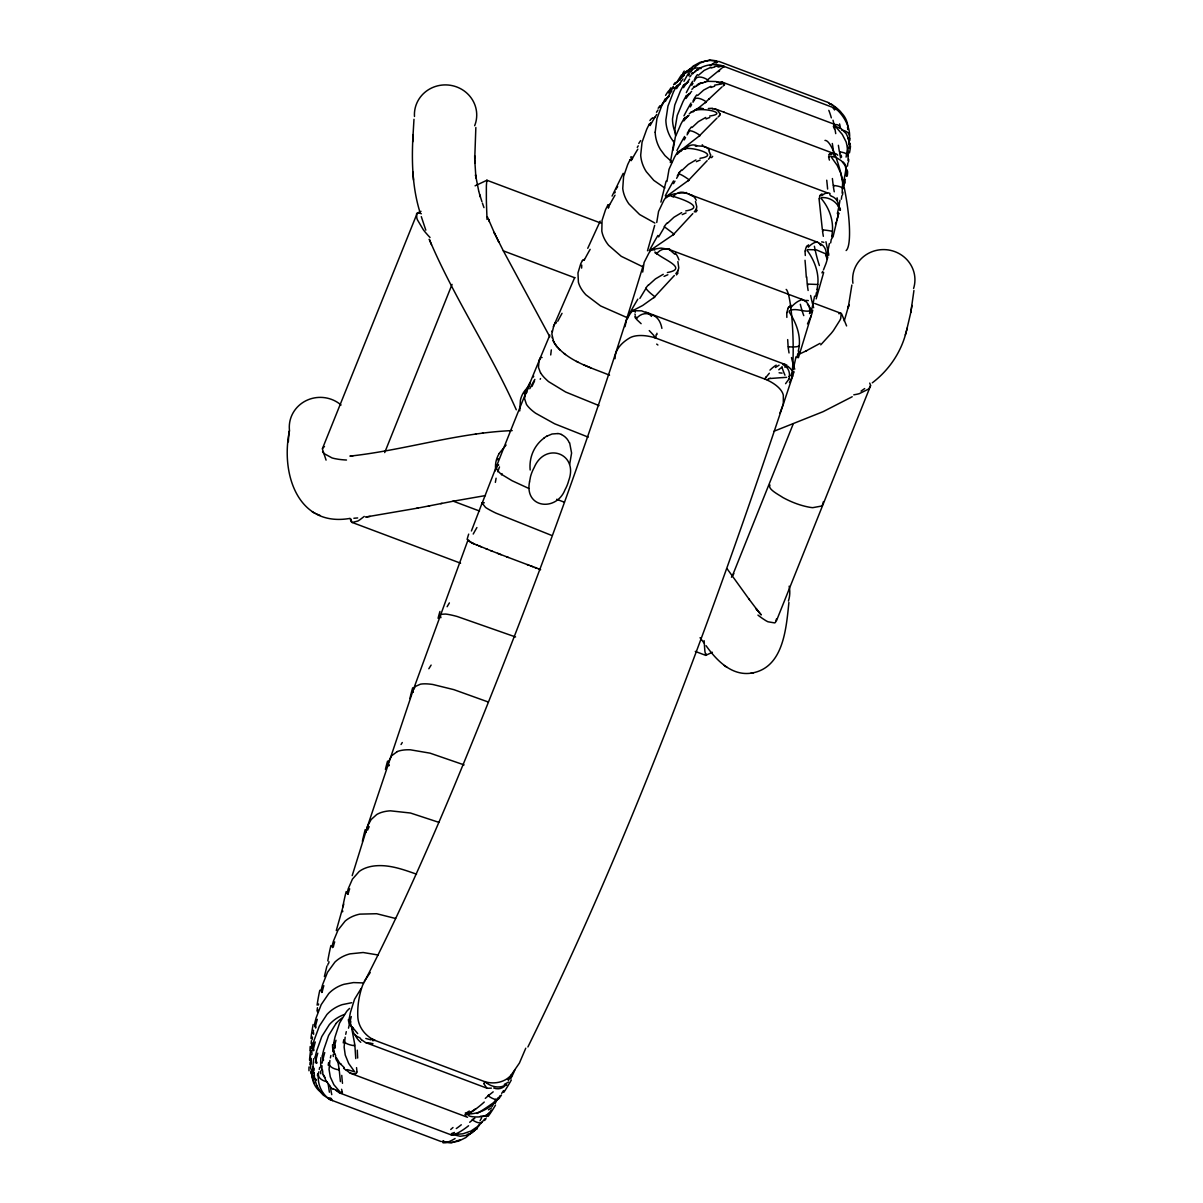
<?xml version="1.0" encoding="UTF-8"?>
<svg xmlns="http://www.w3.org/2000/svg" width="1203" height="1203" viewBox="0 0 1203 1203"><rect width="100%" height="100%" fill="white"/><g stroke="black" fill="none" stroke-linecap="round" stroke-linejoin="round"><path stroke-width="1.5" d="M311.126 1063.963L310.539 1057.437M848.07 160.465L848.175 150.661L846.13 141.909L842.25 134.39L835.288 126.24L841.258 128.826L846.085 133.518L848.957 139.533L849.408 145.533M314.103 1070.324L314.133 1068.249M846.521 171.608L846.461 172.841M666.943 181.488L669.033 169.277L674.492 157.232A113.518 98.992 12.7 0 1 677.484 152.345L682.612 148.901M313.427 1031.227L313.472 1030.219M310.645 1063.527L310.6 1067.407A11.353 5.789 -0.3 0 0 312.344 1070.595C310.75 1079.527 315.036 1089.181 323.021 1093.632M673.048 150.104L675.334 136.992L680.973 123.969A113.518 106.36 8.7 0 1 684.041 118.661L688.417 115.608M849.303 139.398C851.513 127.698 842.551 113.744 835.559 108.661C843.333 112.3 848.446 120.917 847.889 129.503A11.353 8.15 2.9 0 0 847.468 127.563M412.84 138.556C411.621 163.458 412.614 188.826 420.133 212.766M288.72 434.915C281.667 476.147 299.006 526.508 348.915 518.583M357.005 1072.038L356.539 1067.647M412.87 137.924L413.982 119.292M412.704 141.879L413.005 134.601M786.747 312.404L786.852 317.397M625.004 326.645L626.507 319.983L630.237 313.622A113.518 63.293 17.6 0 1 632.658 310.705L642.703 305.472L653.815 297.547M842.145 193.112L842.641 182.615L840.852 173.412L837.228 165.428L830.717 156.255L836.01 157.367L841.514 160.901L845.047 165.428L846.491 170.781M288.344 441.817L288.525 438.569M288.765 434.494L288.961 431.245L288.54 438.163M849.198 141.623L848.987 144.51M310.765 1060.986L310.945 1058.625M318.87 1071.768C316.434 1082.294 321.096 1093.948 330.239 1099.707M475.847 127.473L474.734 159.052M831.679 236.525C834.551 223.096 830.16 209.142 821.423 198.751A1.88 0.992 34.4 0 1 821.438 197.683C828.371 196.811 835.89 201.081 838.942 207.352A49.413 5.368 -66.6 0 1 839.288 207.352M311.878 1042.46L311.592 1046.836A11.353 4.286 1.9 0 0 312.284 1048.219M329.893 1060.49L329.051 1069.482L330.299 1076.956L333.893 1084.76L340.193 1092.113L333.231 1088.745M816.927 289.637C820.266 275.908 815.454 261.878 807.393 250.735A1.88 1.218 36.8 0 1 807.559 249.622L816.235 249.818L826.912 254.359M345.156 1037.197L344.118 1047.061L345.246 1055.061L348.705 1063.497L354.69 1071.843L347.306 1069.602M798.251 351.156C801.89 337.396 796.657 323.502 789.228 312.028A1.88 1.429 40.3 0 1 789.469 310.765C796.145 307.261 804.521 312.885 810.717 310.615M847.844 162.946L847.483 166.134M317.532 1012.174L317.803 1009.813M312.148 1039.618L312.434 1037.016M788.912 602.432C786.16 628.447 783.574 668.357 750.928 673.199C731.424 675.936 716.341 660.131 706.056 645.68M556.463 322.374L555.29 322.945A113.518 54.872 23 0 0 553.816 325.712L551.846 333.878L553.636 341.697M849.288 146.766L849.062 148.495M851.874 285.006L848.205 307.773L848.942 304.6L844.25 320.975M913.934 290.509L910.806 312.389L906.46 330.975M706.146 653.921L705.89 655.229A61.804 2.271 87.8 0 1 705.725 655.364L695.274 651.409M310.675 1056.008L310.87 1054.595M472.929 543.275L467.922 540.237A113.518 3.955 20.8 0 1 468.313 540.147L468.779 540.147M467.862 540.388L413.411 689.469L366.885 828.175A113.518 63.293 17.6 0 0 366.013 831.694L366.253 832.326M757.95 615.109A31.218 6.887 43.6 0 0 762.882 618.733L765.604 620.507A25.052 5.519 43.6 0 0 767.935 621.771L774.582 622.898A62.706 13.819 43.6 0 0 775.469 622.417L776.431 619.019M841.814 195.788L841.333 199.202M853.784 394.825L856.13 394.404A25.052 6.917 -0.3 0 0 859.273 393.667L868.1 389.306A62.706 17.323 -0.3 0 0 869.258 388.148L870.611 385.381L869.724 383.095M318.434 1005.016L318.584 1003.964M831.258 239.337L830.671 242.916M328.765 963.167L328.99 961.723M674.266 140.736L670.312 162.555M312.645 1068.865L312.96 1067.076M552.027 331.757L552.192 330.72M910.806 312.389L911.333 309.291M911.438 308.585L911.964 305.487M816.431 292.54L815.769 296.179M319.276 1069.497L319.682 1067.377M797.709 354.058L797.018 357.682M330.389 1057.888L330.885 1055.482M345.742 1034.309L346.284 1031.663M672.913 234.931L651.47 249.562A113.518 77.187 16.5 0 0 648.808 253.247L644.101 262.465L642.703 272.073M351.171 519.185L351.562 522.057A61.804 10.977 -46.2 0 0 352.208 522.493L357.862 521.034A25.368 4.511 -46.2 0 0 359.998 519.666L364.268 516.418M324.374 976.58L326.96 965.964M666.116 181.142L660.898 202.134M832.987 237.036L838.747 212.961A111.623 97.338 12.7 0 1 836.762 220.254M336.284 930.536L343.757 904.115M654.673 225.382L647.5 250.78M823.664 272.464L816.175 298.885M872.31 382.825C888.927 370.223 901.212 352.193 906.19 331.863M905.303 334.945L907.348 327.878M643.304 265.171C589.635 442.072 524.929 615.5 454.178 786.236C425.952 853.604 396.238 920.445 362.599 985.287C358.93 995.633 357.186 1006.746 357.877 1017.723A27.113 23.519 28.3 0 0 373.276 1039.618A16.18 13.834 28.1 0 0 375.396 1040.565L484.042 1081.407A16.346 14.18 28.3 0 0 486.253 1082.083A27.113 23.519 28.3 0 0 511.019 1075.287L519.425 1063.046L525.786 1048.189M352.193 875.634L367.682 825.875L371.171 819.529L376.704 814.536A36.105 20.135 17.6 0 1 390.389 810.822L410.464 813.017L438.824 822.326M798.401 357.727L811.183 315.848L807.499 323.878M569.681 464.163L571.59 453.065L569.636 442.734M793.92 371.306A111.623 62.225 17.6 0 1 792.687 375.983C717.168 604.252 634.146 830.987 527.906 1046.956M842.566 189.066L843.213 187.127M779.89 413.276L783.333 403.922L783.318 395.216A27.113 13.293 18.1 0 0 767.303 380.118A16.346 8.015 18.1 0 0 765.198 379.201L765.529 378.343M495.08 470.944L497.501 464.523L498.719 465.035A58.045 28.812 -65.8 0 0 497.531 464.463A111.623 21.233 21.5 0 0 496.568 465.922L496.689 469.02L499.23 472.388A36.18 6.797 21.7 0 0 501.831 474.538L512.087 480.734L528.749 488.418M835.499 223.833L836.145 222.059M792.687 375.983L789.469 382.494M471.426 530.959L482.147 502.959M326.073 460.117L322.359 448.809L417.276 213.036M384.704 452.584L452.057 284.389M732.236 576.237L792.988 424.509M776.476 620.748L870.566 385.772M588.222 437.125L554.628 423.787L535.576 413.2A36.105 12.316 22.2 0 1 526.448 404.358L524.538 398.554L525.621 393.456A113.518 38.722 22.2 0 1 526.734 391.516L529.982 383.922M539.41 359.968L549.861 335.066M514.839 1069.993L514.072 1071.798A111.623 100.857 30 0 1 510.628 1078.835M553.395 326.69L574.703 277.532M823.484 269.863L825.995 263.517A111.623 87.699 15 0 0 827.799 256.946M587.741 248.329L600.207 221.126M612.071 196.059L623.214 173.322M416.569 213.623L416.824 218.089A62.706 13.819 43.6 0 0 417.501 219.954L423.366 229.818A25.052 5.519 43.6 0 0 425.576 232.57L428.133 235.487A31.218 6.887 43.6 0 0 430.042 237.472M533.275 377.095L533.726 376.193M821.95 272.87L822.732 271.382M364.283 981.347L370.208 972.55M690.327 106.902L691.605 104.661M684.176 139.954L685.545 137.548M691.83 85.293L692.973 83.293M673.53 183.653L674.973 181.127M687.078 134.901L689.499 130.841A11.353 3.143 35.4 0 1 699.89 135.307L716.943 118.105M676.597 178.315L679.199 173.969A11.353 1.474 35.6 0 1 689.078 179.758L707.138 160.691M658.627 236.916L664.567 226.916L673.936 233.983L692.808 213.593M693.003 102.255L695.214 98.601A11.353 4.752 35.6 0 1 706.116 101.714L721.995 86.917M688.642 75.669L689.65 73.969M614.703 192.961L615.289 191.999M694.236 81.187L696.206 78.03A11.353 6.256 36.2 0 1 707.575 79.819L722.161 67.879M639.876 298.419L645.966 288.374A11.353 1.94 37.1 0 0 654.838 296.63L674.327 275.532M499.095 453.531L506.087 445.005M677.68 271.156L675.845 273.683M479.155 1124.655L478.102 1126.309M680.838 78.255L681.695 76.902M637.274 147.383L638.237 145.849M690.733 72.21L692.447 69.639A11.353 7.609 37.5 0 1 701.048 68.601M695.905 209.713L694.236 211.939M322.554 448.433L323.472 447.305A24.902 6.872 -0.3 0 1 324.494 446.599M787.86 308.63L788.431 307.833M503.546 1090.61L501.681 1093.392M656.492 112.255L658.011 109.984M709.95 157.428L708.447 159.277M766.371 376.855L769.334 373.231M491.29 1110.053L490.598 1111.001M668.612 93.007L669.319 92.045M682.612 75.548L684.041 73.639A11.353 8.767 39.7 0 1 688.627 71.263M477.305 1127.482L472.749 1132.354L466.914 1135.316L460.117 1136.264L453.155 1134.655L462.884 1133.797L470.959 1131.046L478.644 1125.843L484.914 1118.82M488.147 1114.429L486.343 1116.925M671.891 88.451L673.349 86.405M659.71 107.518L664.793 101.052M500.192 1095.542C493.621 1106.038 482.162 1113.346 469.696 1113.933C461.952 1117.061 488.553 1119.602 489.877 1111.903M719.439 115.563L718.116 116.992M819.679 195.894L820.115 195.382A29.534 13.534 69.1 0 1 820.401 194.901L822.01 193.863M790.386 375.231L788.747 376.795M674.988 84.225L684.176 74.842M683.078 76.541L684.477 74.781M475.907 1129.361L476.012 1129.226A11.353 8.767 39.7 0 1 472.117 1131.572M791.409 373.907L792.13 373.035M335.998 1023.527L328.599 1035.497L323.742 1049.678A113.518 112.345 52.7 0 0 322.329 1055.963L323.336 1060.249M788.867 307.261L790.837 305.126M361.186 988.37L354.509 999.317L350.449 1012.4A113.518 102.571 30 0 0 349.366 1018.234L350.69 1023.362M670.041 91.112L671.184 89.924A11.353 9.729 43.6 0 1 674.312 87.518L672.823 88.511M692.056 127.503L698.357 121.653L705.77 117.458M681.86 170.495L688.357 164.405L695.951 159.909M686.011 72.947L693.304 66L700.011 62.345L708.732 60.376L716.747 60.827L709.92 60.195M689.815 76.842L691.093 75.413M667.304 223.412L673.936 217.247L681.665 212.63M697.635 95.488L703.695 90.06L710.838 86.3M648.733 284.931L655.424 278.901L663.229 274.314M832.807 107.413L722.687 65.864C712.056 62.646 700.041 65.639 692.507 73.984M806.777 246.525L808.551 244.841M724.161 85.157L723.168 86.03M698.462 75.233L704.206 70.391L711.063 67.218M460.057 1139.842L451.847 1142.609L443.215 1142.188L451.14 1142.624L458.704 1141.091L465.756 1137.602L471.681 1132.534M820.747 344.855L831.168 333.411A25.368 4.511 -46.2 0 0 833.438 330.539L839.874 320.344A61.804 10.977 -46.2 0 0 840.732 318.449L841.183 313.397A25.113 4.466 -46.2 0 0 838.867 313.757M694.522 67.233L699.905 63.142L706.432 60.676M691.89 89.323L693.063 88.285M688.071 180.706L666.537 196.33A113.518 89.187 15 0 0 663.68 200.675L658.552 211.442L656.733 222.48M698.913 136.225L683.349 148.39M705.169 102.586L697.529 108.766M685.905 71.699L691.229 68.33M485.29 1098.384L488.192 1095.843A11.353 3.414 38.3 0 0 497.501 1099.211M489.2 1094.971L493.185 1091.843M469.681 1122.279L472.523 1119.993A11.353 4.977 40.2 0 0 482.343 1122.023M705.469 81.609L704.552 82.315M697.214 109.007L695.951 109.999M473.516 1119.196L474.839 1118.188M775.439 367.486L779.063 365.186M709.89 65.639L715.289 62.165L718.958 61.443L827.769 102.345M694.342 87.278L700.687 83.368L707.815 81.323L716.086 81.548L722.251 83.879L714.627 85.142M689.65 93.563L686.056 96.135A113.518 111.097 -1 0 0 682.958 101.714L677.259 115.383L674.928 129.097A36.105 35.338 -1 0 0 675.454 135.307M669.199 96.375L664.868 99.473A113.518 108.796 35.6 0 0 662.041 105.022L656.943 118.601L655.184 132.225M687.003 82.766L683.469 85.293A113.518 113.112 -45 0 0 680.402 91.007L674.778 105.007L672.507 119.007A36.105 35.985 -45 0 0 675.409 133.052M651.409 122.661L649.319 124.165A113.518 102.571 30 0 0 646.673 129.398L642.041 142.255L640.688 155.217A36.105 32.631 30 0 0 646.297 171.683L653.8 180.375L664.838 188.029M505.877 1084.835C500.117 1088.625 492.117 1087.046 486.809 1083.151M674.011 142.435L670.718 137.593A36.105 35.729 52.7 0 1 665.861 120.059L667.951 106.075L673.379 92.12A113.518 112.345 52.7 0 1 676.342 86.421L679.981 83.879M676.342 86.421L680.477 83.548M632.116 158.435L630.071 159.849A113.518 93.834 27.1 0 0 627.665 164.646L623.59 176.465L622.748 188.48A36.105 29.849 27.1 0 0 628.913 203.924L639.635 214.54L654.883 223.051M861.047 391.095L864.686 388.569M689.289 113.699L690.327 113.052M683.469 85.293L688.582 81.894M664.868 99.473L668.191 97.308M551.5 535.365L495.937 513.125A36.105 4.075 21.1 0 1 485.561 507.425L482.102 503.095A105.338 11.895 21.1 0 1 482.403 502.538L484.313 502.794M829.574 154.074L830.897 153.443M609.575 204.39L607.605 205.653A113.518 82.781 25.3 0 0 605.485 209.893L602.056 220.39L601.816 231.171A36.105 26.331 25.3 0 0 608.628 245.307L621.244 256.314L642.432 266.6M686.056 96.135L689.665 93.909M469.335 1111.061L467.155 1112.369M649.319 124.165L651.214 123.007M584.342 259.382L582.463 260.48A113.518 69.684 24 0 0 580.658 264.028L577.966 272.931L578.402 282.254A36.105 22.165 24 0 0 585.921 294.825L600.583 305.938L627.786 317.923M852.22 396.734L823.017 411.712L774.085 431.2M820.04 343.366L805.393 351.276M684.041 118.661L687.59 116.706M546.779 436.208L552.072 433.997L557.906 433.561M630.071 159.849L632.477 158.601M356.118 1073.437L354.644 1073.858A43.263 18.511 88.3 0 1 353.471 1073.813L349.832 1072.986L346.374 1070.144M691.439 112.511C695.635 105.578 731.905 112.871 709.68 116.044M677.484 152.345L681.635 150.435M417.606 212.931L420.99 211.337M475.08 185.833L486.914 180.255L600.823 223.066M712.371 652.252L705.785 655.349L704.928 651.485A25.368 0.932 87.8 0 1 704.717 649.229L704.101 640.643M723.048 67.428L723.98 66.962A12.571 1.609 6.1 0 0 723.8 66.751M798.747 354.344L806.672 350.69M397.291 751.589L391.652 755.74L388.704 761.454A113.518 47.834 18.5 0 0 388.103 764.131L388.9 765.845M607.605 205.653L609.289 204.961M454.463 1132.459L451.531 1133.557M666.537 196.33L671.875 194.51M667.394 272.54C690.101 268.344 659.755 258.254 655.665 252.314M685.77 210.916C707.845 207.157 677.966 197.533 671.86 196.074M699.981 158.315C722.041 154.931 689.875 145.894 683.875 149.082M769.078 378.81L768.837 378.885A4.632 3.91 45.3 0 0 767.589 379.562A1.835 1.549 45 0 0 767.334 380.088M682.056 149.352L682.943 149.142M582.463 260.48L584.041 260.059M672.552 194.315L675.214 193.638M491.38 1088.144L487.185 1088.279L365.577 1042.565L361.652 1039.888M651.47 249.562L660.973 248.089L668.673 249.247M833.905 124.631L835.002 124.586M715.018 61.879L717.439 61.458M770.326 378.494L782.777 377.562M370.148 516.418L365.727 517.019L417.922 508.072M428.418 506.042L442.057 503.365M416.554 508.343L429.757 505.771M440.689 503.636L454.388 500.974M817.709 284.479L807.228 284.073L806.717 276.87M452.975 501.245L485.426 495.576M443.922 1141.316L441.892 1141.512M750.928 673.199L753.589 672.748M708.356 108.496L712.627 108.27M512.177 430.599C457.456 432.839 404.764 450.117 350.494 456.057L352.945 455.832L349.938 456.072M714.702 66.376L721.92 66.06L720.883 65.579M695.364 146.149L696.717 145.954M678.266 193.066L684.823 192.886M482.403 433.08L483.335 432.945M475.411 434.072L476.283 433.952M786.642 377.321L783.093 377.562M769.98 485.035C767.183 489.035 779.183 494.914 782.852 497.501C791.288 502.102 800.386 505.621 809.86 507.305A23.88 6.361 21.8 0 0 812.747 507.666L821.333 506.102A66.511 17.714 21.8 0 0 822.356 505.275L823.438 501.621M632.658 310.705L641.605 310.84L648.688 313.667M351.667 1002.716L342.163 1004.655A36.105 35.338 -1 0 0 326.93 1014.475L319.291 1026.189L314.163 1040.084A113.518 111.097 -1 0 0 312.63 1046.264L313.667 1050.58M555.29 322.945L556.267 322.84M341.772 1093.316L340.479 1093.211M441.005 1141.512L330.84 1099.933M353.877 518.267L357.652 517.937M783.138 364.208L785.348 364.554M801.198 299.352L802.627 299.607A11.353 11.143 -76.9 0 1 809.679 311.592M363.035 982.911L353.456 982.58L343.983 984.295A36.105 33.834 8.7 0 0 328.81 993.467L321.216 1004.595L316.148 1017.828A113.518 106.36 8.7 0 0 314.645 1023.723L315.652 1028.009M371.05 1039.888L365.802 1038.445M440.764 616.733L439.892 616.553A113.518 13.789 20.1 0 1 439.847 615.695L441.29 614.267L445.546 614.056A36.105 4.391 20.1 0 1 457.125 616.477L515.576 636.973M378.359 955.032L363.141 952.505L349.908 953.874A36.105 31.489 12.7 0 0 334.915 962.084L327.502 972.31L322.63 984.565A113.518 98.992 12.7 0 0 321.201 990.039L321.803 992.505M827.514 192.916L703.59 146.33L697.514 145.864A11.353 10.225 71.5 0 0 685.349 149.262M722.687 65.864L723.83 66.345M765.198 379.201L656.432 338.314A16.18 7.594 18.1 0 0 654.507 337.667L654.357 337.622A27.113 13.308 18.1 0 0 630.177 337.652C622.537 341.998 614.778 349.306 615.049 358.705M366.043 1042.73L370.283 1043.076A44.195 21.188 -89.1 0 0 372.945 1043.648M395.622 918.49L376.674 913.724L359.802 914.13A36.105 28.376 15 0 0 345.126 921.092L337.998 930.13L333.442 941.122A113.518 89.187 15 0 0 332.148 946.054L332.569 947.603M816.957 241.983L685.545 192.961A11.353 10.586 -89.8 0 0 673.033 197.021M330.208 1099.707L323.682 1095.316M416.524 874.175C402.734 869.318 388.253 864.04 373.396 866.055A36.105 24.556 16.5 0 0 359.156 871.498L352.434 879.122L348.314 888.551A113.518 77.187 16.5 0 0 347.216 892.837L347.652 894.265M464.087 764.897L430.042 753.153L410.343 749.8A36.105 15.218 18.5 0 0 397.276 751.574M487.907 701.875L453.877 689.65L432.779 684.477A36.105 9.925 19.3 0 0 420.403 684.191L415.441 686.432L413.231 690.041A113.518 31.203 19.3 0 0 412.945 691.83L413.231 692.296M721.409 81.804L835.829 124.811M714.642 108.721L833.679 153.473M814.642 303.427L840.927 313.306M656.537 254.044A11.353 10.677 -65.2 0 1 669.334 249.517L802.627 299.607M498.493 241.427L498.839 242.134L494.132 232.45L503.35 250.871L574.899 277.818M645.876 312.118L786.912 365.141M564.402 502.222L556.673 499.305M453.336 501.2L479.516 511.034M530.944 565.981L532.869 566.703M534.794 567.44L536.733 568.162M538.673 568.899L540.628 569.636L506.538 556.763M351.968 522.373L460.569 563.184M350.299 1073.211L467.516 1117.286M452.042 1135.211L339.457 1092.895L335.863 1090.309M527.125 564.553L529.034 565.26M598.989 405.591L565.636 392.013L548.583 381.637A36.676 15.158 22.6 0 1 546.237 379.501A35.789 14.692 22.9 0 1 540.658 372.93M609.545 375.201C590.748 367.456 569.335 361.712 555.906 345.381A35.97 17.383 23 0 1 553.079 340.464M508.358 557.455L490.734 550.643M497.576 553.32L501.11 554.688M833.333 107.443L834.205 107.984M492.403 551.305L476.102 544.673A35.97 1.248 20.8 0 1 472.027 542.869M803.108 299.788L805.078 300.795M485.862 548.703L487.456 549.35M316.675 514.057L320.028 515.41M703.59 146.33L704.507 146.706M481.35 546.869L478.599 545.741M590.703 367.832L583.425 364.704M476.102 544.673L477.32 545.2M451.877 1135.151L450.93 1134.459M688.402 193.668L691.8 195.773M721.665 81.909L724.266 83.879M828.07 102.466L829.829 103.623M669.334 249.517L674.838 254.269M486.884 1088.159L483.817 1083.708M470.614 542.192L469.591 541.666M576.478 361.351L578.177 362.223M312.209 511.771L315.306 513.425M817.604 242.269L818.837 243.066A11.353 11.053 -36.2 0 1 826.16 254.585M468.824 541.23L467.982 540.583M724.326 665.515L727.018 667.394M672.101 162.044L664.973 155.623L660.357 149.398A36.105 34.616 35.6 0 1 655.169 132.225M564.027 353.471L565.44 354.554M344.284 1067.632L339.712 1063.226L336.464 1057.858M832.341 105.278C825.213 99.819 841.814 110.45 841.032 113.368M389.171 765.048L388.103 764.131M641.124 323.682L636.718 319.532L635.725 316.615M819.258 243.412L820.702 244.78M357.697 1033.572L352.193 1026.911M329.953 1099.241L328.524 1097.722M717.665 110.526L719.815 113.653M649.244 330.584L653.319 334.9A6 5.474 -29.8 0 1 654.597 337.577M558.959 348.96L560.132 350.118M330.389 1086.354L326.178 1081.091L323.381 1074.67M834.115 106.887L835.017 107.819M361.456 1039.693L360.614 1038.775M439.892 616.553L440.884 617.695M761.078 614.643L755.965 608.462L761.093 614.838M829.769 194.63L830.807 195.954M557.861 347.772L555.906 345.381M360.344 1038.445L359.622 1037.542M651.53 316.389L649.289 314.118A11.353 10.496 -42 0 0 636.267 318.9M757.725 610.658L748.732 598.748M465.937 1116.113L465.215 1114.534M703.935 642.898L700.056 637.71M749.439 599.726L727.289 569.019M834.581 109.984L832.792 107.488M708.868 150.706L710.567 154.931M332.389 1100.625L331.111 1098.339M348.073 894.34L347.201 892.821M540.508 372.915L538.478 367.426L538.989 361.186A103.187 42.661 22.6 0 1 540.147 358.314A5.413 2.241 22.6 0 1 542.072 357.532M350.93 1025.302L350.539 1024.49M322.569 451.561L323.036 452.358A62.706 17.323 -0.3 0 0 323.983 453.531L332.028 457.922A25.052 6.917 -0.3 0 0 335.036 458.674L338.509 459.29A31.218 8.616 -0.3 0 0 346.494 460.027M314.569 1083.076L314.058 1082.083M503.35 250.871L549.786 336.75M516.282 409.787C490.328 351.396 454.148 298.118 429.26 239.247L431.471 244.675M494.583 233.382L487.41 216.856M314.765 1079.136L316.945 1086.068L321.006 1092.519A39.037 33.323 -47.4 0 0 323.592 1095.407M332.66 947.242L332.148 946.054M313.382 1080.67L310.825 1071.136M834.431 128.962L833.333 126.39M350.84 1021.858L349.366 1018.234M841.679 313.938L846.596 325.938M349.847 518.222L351.246 521.636M634.928 313.998L635.304 315.066M695.484 201.472L696.763 206.705A11.173 7.474 -1.3 0 1 696.266 208.721M334.825 1053.602L335.622 1055.512A11.353 9.263 -14.2 0 0 341.291 1064.279M321.908 992.069L321.201 990.039M425.817 230.164L421.306 216.63M335.141 1046.836L333.817 1042.911A113.518 108.796 35.6 0 1 335.081 1036.775L339.592 1022.986L346.69 1011.362A36.105 34.616 35.6 0 1 349.577 1008.43M482.433 203.187L483.967 207.623M479.741 194.675L481.937 201.698M315.742 1027.422L314.645 1023.723M323.532 1060.114L322.329 1055.963M478.794 191.367L480.388 197.066M829.408 160.104L828.551 156.721M316.78 1063.091L315.216 1057.091A113.518 113.112 -45 0 1 316.72 1050.79L321.772 1036.58L329.366 1024.58A36.105 35.985 -45 0 1 344.494 1014.445M313.667 1050.234L312.63 1046.264M677.875 261.547L678.748 267.698A11.173 8.586 -4.3 0 1 678.116 270.013M333.817 1042.911L335.066 1048.099M341.592 1089.271L342.419 1092.565M315.216 1057.091L316.63 1062.941M478.674 190.811L475.501 174.841L475.937 177.984L474.749 160.029M334.434 1052.249L334.148 1050.911M351.126 1025.151L354.765 1044.43M839.604 123.909L840.521 128.21M840.611 157.984L839.604 153.097M552.087 337.066L552.312 338.133M834.25 191.788L833.348 186.751M789.033 352.96L788.266 348.058M337.817 1061.527L339.096 1068.655M823.333 236.314L822.521 231.217M808.13 290.479L807.363 285.442M329.396 1092.219L328.088 1083.422M322.269 1069.166L322.765 1071.798A11.353 8.301 -7.8 0 0 325.126 1077.527M838.386 145.307L839.408 151.819A11.353 4.286 1.9 0 1 848.341 156.164M312.028 1054.279L311.652 1050.881M832.386 178.525L833.183 185.412A11.353 2.677 3.5 0 1 842.626 188.405M340.389 1081.587L339.231 1069.888A11.353 5.444 5.4 0 1 329.216 1064.46M805.318 255.502L805.002 250.946M322.043 1067.377L321.938 1065.663M819.048 198.615L822.371 229.863A11.353 1.008 4.6 0 1 832.326 231.532M313.442 1032.204L313.622 1033.512A11.353 10.075 -5 0 0 313.622 1034.294M656.913 333.246L656.988 334.479M412.9 172.014L413.501 180.059M519.741 410.915L520.403 400.298A25.519 24.09 19 0 1 528.297 387.095M355.757 1058.58L354.9 1045.753A11.353 3.88 5.7 0 1 344.359 1041.663M787.679 339.592L788.13 346.735A11.353 2.406 5.7 0 0 799.108 345.938M487.02 219.412L486.463 203.848A25.368 0.932 87.8 0 1 486.373 200.089L486.358 187.473A61.804 2.271 87.8 0 1 486.403 185.277L486.854 180.209A25.113 0.917 87.8 0 1 487.155 181.187M314.133 1072.505L314.359 1075.798A11.353 7.143 -3.4 0 0 316.374 1080.219M474.674 155.728L474.809 163.352M489.215 219.578L489.23 221.578M414.479 116.48A31.158 29.91 4.5 0 1 450.298 85.278A31.158 29.91 4.5 0 1 474.659 125.713M524.313 393.757A61.879 11.639 -56.4 0 1 530.117 382.464M526.899 392.494A58.045 27.549 -56.4 0 1 526.343 392.659M529.771 388.719A62.345 9.444 -57.5 0 1 534.854 379.396M531.952 386.479A59.864 12.586 -67 0 1 534.523 381.02M540.177 379.276A55.594 21.037 -69.7 0 1 540.523 378.569M289.562 431.155A31.158 29.955 4.1 0 1 305.773 400.825A31.158 29.955 4.1 0 1 341.066 404.99M495.365 482.373A61.879 2.286 -81.8 0 1 496.102 478.208M497.425 459.877A62.361 3.774 -84 0 1 498.102 458.569M495.606 469.005A25.519 24.992 17.3 0 1 499.185 453.591M497.786 471.787A59.864 11.444 -62.9 0 1 499.501 466.929M501.501 474.794A55.594 17.323 -55.1 0 1 501.997 473.591M789.153 586.177A31.158 29.97 5.7 0 1 788.446 600.989M731.454 577.214A31.158 29.97 5.7 0 1 733.89 573.666M852.912 283.246A31.158 29.925 6 0 1 886.295 249.713A31.158 29.925 6 0 1 913.588 288.479M417.351 213.096A24.902 5.489 43.6 0 1 421.336 213.758M551.305 349.878A62.361 1.008 -83 0 1 550.718 354.96M557.756 321.261A62.345 11.368 -58.3 0 1 562.027 313.336M556.072 345.381A35.744 17.278 23 0 1 553.771 341.727M467.11 539.455A62.361 6.226 -84 0 1 468.704 534.117M473.215 534.042A62.345 5.308 -56.8 0 1 476.914 527.531M474.012 543.967A35.744 1.444 20.3 0 1 471.245 542.688M447.125 606.718A62.345 3.188 -56.9 0 1 449.381 602.898M438.072 618.282A62.361 8.647 -83.6 0 1 439.952 611.47M428.839 668.733A62.345 1.098 -57.3 0 1 431.125 665.094M409.907 698.507A62.361 10.962 -82.9 0 1 412.674 687.785M401.05 744.522A62.345 0.887 -58 0 1 402.268 742.522M385.411 769.409A62.361 13.128 -81.9 0 1 387.561 761.108M367.637 830.085A62.345 2.752 -58.9 0 1 369.186 826.687M362.389 841.318A62.361 15.068 -80.5 0 1 365.201 829.604M348.509 892.701A62.345 4.421 -60.1 0 1 349.682 888.806M342.795 906.972A62.361 16.767 -78.9 0 1 346.163 891.603M333.411 946.716A62.345 5.88 -61.6 0 1 334.69 941.874M327.802 960.911A62.361 18.165 -77 0 1 330.9 945.603M342.644 911.769A49.819 8.241 -79.2 0 1 342.78 910.972M322.269 991.783A62.345 7.068 -63.2 0 1 323.833 985.678M317.111 1005.122A62.361 19.218 -74.9 0 1 319.803 990.28M327.848 964.986A49.819 9.489 -78.3 0 1 328.028 963.829M315.412 1026.73A62.345 7.97 -65 0 1 317.306 1019.317M310.976 1038.52A62.361 19.925 -72.6 0 1 313.156 1024.52M317.051 1010.911A49.819 10.601 -77.1 0 1 317.442 1007.708M312.991 1033.287A49.894 5.774 -68.1 0 1 312.78 1032.76M313.051 1050.64A62.345 8.556 -66.9 0 1 315.276 1041.993M309.577 1060.294A62.361 20.256 -70.2 0 1 311.096 1047.497M310.058 1050.655A42.511 36.045 42.7 0 1 310.194 1046.505M311.171 1043.648A49.819 11.534 -75.8 0 1 311.412 1040.73M309.712 1059.512A49.894 5.835 -69.9 0 1 309.682 1058.46M311.336 1063.166A11.353 9.218 0 0 1 310.464 1059.497M315.276 1062.881A62.345 8.827 -68.8 0 1 317.772 1053.166M312.915 1069.933A62.361 20.195 -67.9 0 1 313.712 1058.625M308.991 1070.76A42.511 32.346 37.9 0 1 309.036 1066.941M310.013 1064.685A49.819 12.286 -74.3 0 1 310.088 1062.129M311.201 1073.723A49.894 5.639 -71.6 0 1 311.336 1072.129M316.073 1079.572A11.353 8.15 2.9 0 1 312.058 1073.497M317.397 1086.61A39.037 34.135 -61.6 0 1 316.765 1085.662M322.058 1063.166A62.345 8.752 -70.8 0 1 324.735 1052.565M320.915 1067.166A62.361 19.759 -65.5 0 1 320.915 1057.648M312.63 1078.535A42.511 27.819 34.7 0 1 312.585 1075.151M313.607 1073.542A49.819 12.812 -72.6 0 1 313.517 1071.392M317.427 1075.617A49.894 5.233 -73.3 0 1 317.727 1073.497M326.99 1081.738A11.353 6.872 4.5 0 1 318.359 1075.166M471.486 1132.73A11.353 6.406 42.7 0 1 467.245 1134.279M474.899 1130.083A49.413 12.496 -65.3 0 1 474.208 1130.88M478.583 1126.038A61.879 19.955 -69.5 0 1 476.824 1128.279M331.772 1094.64A47.022 8.647 -86.1 0 1 330.584 1087.542M330.419 1099.241A12.571 0.797 35.3 0 1 329.833 1098.895M330.825 1098.79A43.263 13.173 83.2 0 1 329.983 1097.903M452.99 1127.497A47.037 5.985 -47 0 1 450.719 1129.482M443.621 1140.955A29.534 3.323 -18.1 0 1 443.17 1141M455.08 1138.519A46.932 15.594 -51.7 0 1 443.05 1142.835M333.231 1051.482A62.345 8.361 -72.7 0 1 335.998 1040.249M333.411 1052.084A62.361 18.947 -63.3 0 1 332.554 1044.565M338.735 1068.55A34.812 22.406 58.5 0 1 338.885 1069.783M320.84 1073.768A42.511 22.616 32.6 0 1 320.735 1070.926M321.863 1070.008A49.819 13.128 -70.9 0 1 321.577 1068.294M328.193 1065.196A49.894 4.601 -74.9 0 1 328.645 1062.55M332.795 1089.196A39.037 31.744 -36 0 1 330.088 1086.595M486.057 1118.61A49.413 11.85 -63.7 0 1 484.568 1120.519M495.501 1105.106A61.879 19.774 -67.1 0 1 488.162 1116.369M494.343 1102.309A58.045 5.429 -35.7 0 1 496.268 1100.971M491.561 1107.858A58.045 8.271 -37.4 0 1 488.448 1109.813M495.816 1099.271A61.879 8.271 -73.1 0 1 492.132 1106.459M497.907 1097.978A111.623 106.977 35.6 0 1 495.08 1103.512M481.591 1117.858A61.879 8.722 -71.1 0 1 480.012 1120.82M477.38 1128.384A49.383 5.534 -67.7 0 1 476.644 1129.346M342.494 1083.317A47.022 6.421 -88.2 0 1 341.772 1075.392M341.652 1092.068A11.173 2.256 39.2 0 1 342.043 1093.091M341.863 1092.956A12.571 2.677 35 0 1 341.306 1092.925M340.464 1092.745A43.263 16 85.4 0 1 339.457 1092.234M461.29 1124.79A47.037 8.647 -49 0 1 456.283 1128.549M451.32 1134.384A11.609 2.03 -1 0 1 453.11 1133.737M468.584 1125.752A46.932 13.338 -49.6 0 1 452.839 1134.88M472.132 1119.813A34.361 20.331 -21.2 0 1 473.14 1119.001M335.983 1023.512A36.105 35.729 52.7 0 1 342.163 1017.949M348.509 1028.159A62.345 7.639 -74.6 0 1 351.276 1016.58M350.073 1025.061A62.361 17.774 -61.2 0 1 348.344 1019.678M354.434 1044.384A34.812 25.428 63.3 0 1 354.569 1045.693M333.321 1056.475A42.511 16.842 30.9 0 1 333.246 1054.339M334.569 1054.174A49.819 13.218 -69.1 0 1 334.103 1052.926M343.231 1042.866A49.894 3.759 -76.3 0 1 343.817 1039.648M346.479 1070.429A39.037 29.428 -27.6 0 1 343.577 1068.219M501.501 1095.031A49.413 11.007 -62.3 0 1 499.922 1097.256M511.305 1080.038A61.879 19.218 -64.8 0 1 503.756 1092.384M507.486 1079.347A58.045 10.316 -37.4 0 1 511.591 1076.49M508.433 1082.099A58.045 12.872 -39.5 0 1 504.313 1084.384M511.395 1074.61A61.879 7.489 -74.9 0 1 508.313 1080.52M490.012 1112.564A49.383 5.639 -69.5 0 1 489.456 1113.091M488.764 1113.076A11.353 9.729 43.6 0 1 480.433 1116.219M357.667 1058.038A47.022 3.97 -89.8 0 1 357.291 1050.174M356.554 1071.783A11.173 3.85 39.3 0 1 356.554 1073.061A12.571 4.511 34.9 0 1 355.923 1073.256M475.741 1108.655A47.037 11.007 -51.5 0 1 467.546 1113.632M465.366 1114.534A11.609 3.654 -2.6 0 1 466.975 1113.151M465.275 1113.061A29.534 3.82 -19.6 0 1 465.666 1112.79M484.253 1102.053A46.932 10.842 -48.1 0 1 466.914 1114.595M487.877 1095.647A34.361 23.293 -27.1 0 1 488.884 1094.76M499.501 1098.174A56.21 10.887 -38.7 0 1 477.11 1113.497M651.364 250.269A62.345 13.789 -78.9 0 1 654.673 250.074M649.229 250.841A62.361 7.489 -60.2 0 1 657.921 235.427M669.274 249.051A34.812 10.526 -10.8 0 1 669.906 249.337M645.725 288.194A42.511 42.195 48.6 0 1 648.537 284.75M628.808 314.795A62.361 5.789 -58.6 0 1 637.831 299.156M632.703 310.449A62.345 12.105 -80.1 0 1 635.319 312.194M654.868 252.119A49.894 11.759 -75.7 0 1 655.349 253.216M664.056 276.404A39.037 23.143 -26.9 0 1 667.86 274.765M794.762 369.201A58.045 21.519 87.9 0 1 791.484 357.562M795.95 356.84A61.879 12.376 -79.9 0 1 793.168 369.366M785.589 383.682A61.879 2.301 -56.6 0 1 789.424 378.479M788.13 366.599A58.045 23.94 -90 0 1 793.589 372.644M784.973 375.201A56.21 21.985 89.2 0 1 781.92 367.05M788.521 347.998A34.361 27.985 -76.2 0 1 788.401 346.675M809.544 313.186A49.413 4.18 -63.5 0 1 810.205 312.344M809.514 313.592A61.879 4.346 -57.7 0 1 812.371 310.765M807.499 304.329A58.045 20.692 85.9 0 1 812.311 311.968M813.664 307.742A58.045 17.955 84.2 0 1 810.642 295.472M814.566 296.133A61.879 14.015 -78.7 0 1 811.784 309.051M812.732 310.163A111.623 75.894 16.5 0 1 811.183 315.848M798.822 351.276A49.383 6.677 -79.9 0 1 798.236 354.479M675.349 253.171A47.022 21.098 -72 0 1 678.928 259.953M678.357 270.073A12.571 9.714 2.3 0 1 677.815 271.201M678.056 272.901A43.263 12.135 -41.4 0 1 676.477 274.901M654.973 296.795A34.707 31.323 -61.7 0 1 653.936 297.727M786.16 289.412A47.037 5.639 88 0 1 792.401 324.975A47.037 5.639 88 0 1 791.724 375.892M787.183 312.554A11.609 8.075 54.7 0 1 788.01 308.75M788.296 307.607A29.534 18.15 79.8 0 1 788.762 307.036M790.506 307.878A46.932 14.752 -66.8 0 1 800.927 300.164M803.018 300.194A34.361 7.233 51.9 0 1 803.529 300.434M805.138 300.555A56.21 25.188 -71.5 0 1 808.326 300.6M666.342 197.773A62.345 15.233 -77.5 0 1 670.327 195.668M665.289 195.803A62.361 8.872 -62.1 0 1 673.53 180.916M686.041 192.555A34.812 6 -10.4 0 1 686.702 192.66M664.191 226.66A42.511 42.391 -30.2 0 1 666.943 223.096M671.048 195.818A49.894 12.496 -74.2 0 1 671.725 196.45M682.236 214.6A39.037 26.15 -33.3 0 1 686.056 212.946M803.769 315.622A56.21 18.722 85.3 0 1 800.311 304.299M807.649 285.382A34.361 27.248 -88.8 0 1 807.529 284.043M826.401 255.532A49.413 4.887 -65 0 1 826.912 255.096M827.062 255.382A61.879 6.195 -59.2 0 1 828.777 255.337M825.589 255.141A58.045 16.857 82.4 0 1 827.333 259.262M828.792 254.254A58.045 13.865 81.3 0 1 825.95 241.728M829.363 243.502A61.879 15.413 -77.2 0 1 826.672 256.54M817.604 289.171A49.383 8.03 -79.3 0 1 817.078 292.299M692.041 195.247A47.022 21.173 -68.2 0 1 696.266 200.209M696.522 208.781A12.571 8.421 4.4 0 1 696.071 209.773M697.184 210.33A43.263 8.977 -40.1 0 1 695.77 212.089M674.101 234.164A34.707 30.646 -45.2 0 1 673.078 235.111M805.018 260.269A47.037 2.722 86.5 0 1 806.311 277.367M805.499 251.156A11.609 6.887 50 0 1 806.01 247.773M806.281 246.78A29.534 16.06 73.8 0 1 806.687 246.329M808.236 247.232A46.932 14.842 -70.5 0 1 817.649 242.149M820.326 245.051A34.361 2.647 50.5 0 1 820.807 245.502M821.679 241.893A56.21 24.541 -76.6 0 1 823.829 242.389M677.259 154.285A62.345 16.421 -75.8 0 1 681.875 150.375M676.913 150.495A62.361 9.94 -64.1 0 1 684.612 136.465M702.146 144.886A34.812 1.353 -10.6 0 1 702.507 144.886M678.703 173.653A42.511 41.564 4.3 0 1 681.334 170.089M677.289 175.864A49.819 1.97 -60.7 0 1 679.515 172.059M683.033 148.811A49.894 13.007 -72.5 0 1 683.921 148.961M696.372 161.683A39.037 28.466 -41.5 0 1 700.146 160.089M819.378 265.517A56.21 14.917 82.1 0 1 814.386 246.269M822.837 231.202A34.361 25.819 80.6 0 1 822.687 229.848M831.634 196.224A11.353 10.692 -14.8 0 1 838.476 206.826M839.679 207.683A61.879 7.759 -60.9 0 1 840.326 210.314M837.423 213.307A58.045 12.526 79.7 0 1 838.296 215.893M839.769 210.029A58.045 9.353 79 0 1 839.092 207.142M837.574 200.254A58.045 9.353 79 0 1 837.077 197.818M839.965 200.269A61.879 16.556 -75.5 0 1 837.483 213.172M832.386 235.698A49.383 9.278 -78.4 0 1 831.95 238.69M704.462 146.796A47.022 20.812 -64.4 0 1 709.334 149.909M710.627 154.931A11.173 6.195 0.5 0 1 710.221 156.601M710.477 156.646A12.571 6.917 5.6 0 1 710.131 157.473M712.687 156.315A43.263 5.669 -39.5 0 1 711.59 157.668M689.289 179.939A34.707 29.248 -32.6 0 1 688.266 180.901M819.649 198.916A11.609 5.534 46.6 0 1 819.799 195.999M821.769 195.728A46.932 14.496 -74.1 0 1 830.1 193.548M683.845 120.932A62.345 17.323 -74 0 1 689.018 115.308M683.966 115.849A62.361 10.647 -66.3 0 1 691.018 103.007M688.868 130.48A42.511 39.729 10.5 0 1 691.364 127.007M687.274 133.277A49.819 3.083 -61.8 0 1 689.048 130.255M690.537 112.285A49.894 13.308 -70.7 0 1 691.605 111.924M693.184 111.924A11.353 9.609 59.3 0 1 703.394 108.691M706.056 118.962A39.037 30.045 -51.6 0 1 709.785 117.488M824.972 140.42A56.21 10.662 79.6 0 1 845.017 191.578A56.21 10.662 79.6 0 1 846.13 250.54M833.709 186.751A34.361 23.714 72.1 0 1 833.529 185.442M843.002 161.894A11.353 10.075 -5 0 1 846.31 169.488M846.927 169.728A49.413 5.624 -68.3 0 1 847.107 170.194M847.498 170.976A61.879 9.022 -62.8 0 1 847.198 176.149M844.22 180.54A58.045 7.774 77.6 0 1 844.972 183.187M846.31 176.104A58.045 4.496 77.4 0 1 845.739 173.578M846.13 167.533A61.879 17.398 -73.7 0 1 843.95 179.999M845.303 179.277A111.623 104.571 8.7 0 1 843.799 185.172M842.852 192.074A49.383 10.391 -77.3 0 1 842.521 194.871M712.311 109.007A47.022 20.03 -60.8 0 1 717.8 110.285M719.95 113.653A11.173 4.752 1.6 0 1 719.605 114.932M719.875 114.962A12.571 5.263 6.2 0 1 719.65 115.593M724.086 112.074A43.263 2.301 -39.4 0 1 724.116 112.24M700.146 135.488A34.707 27.143 -23.8 0 1 699.154 136.42M826.732 180.194A47.037 3.474 85.3 0 1 827.619 189.036M829.348 157.187A11.609 4.03 44.2 0 1 829.047 154.736M829.243 154.21A29.534 10.632 65.5 0 1 829.559 154.014M830.747 154.631A46.932 13.699 -77.6 0 1 837.724 155.202M685.951 98.541A62.345 17.925 -72 0 1 691.605 91.383M686.327 92.616A62.361 10.977 -68.6 0 1 692.642 81.293M696.763 94.932A42.511 36.917 12.8 0 0 694.462 98.21A49.819 4.015 -63.2 0 0 693.048 100.917M693.364 87.112A49.894 13.353 -68.9 0 1 694.627 86.27M696.342 85.939A11.353 8.752 51.5 0 1 702.853 82.872M711.033 87.488A39.037 30.842 -63.2 0 1 714.687 86.195M841.138 155.172A56.21 6.045 77.7 0 1 841.589 157.037M839.995 153.172A34.361 20.992 65.7 0 1 839.799 151.909M847.709 138.435A11.353 9.218 0.1 0 1 849.468 143.503M850.205 143.518A49.413 5.654 -70 0 1 850.22 144.45M850.476 145.909A61.879 9.955 -64.9 0 1 849.453 152.901M848.732 159.352A49.383 11.338 -75.9 0 1 848.521 161.894M717.153 82.375A47.022 18.827 -57.5 0 1 721.439 82.3M724.522 83.894A11.173 3.203 2 0 1 724.146 84.721M724.447 84.766A12.571 3.474 6.3 0 1 724.386 85.187M708.672 99.278A43.263 1.053 -40 0 1 709.469 98.631M706.417 101.879A34.707 24.421 -17.9 0 1 705.469 102.766M832.311 143.473A47.037 6.586 85.5 0 1 834.025 155.683M834.566 127.112A11.609 2.421 42.5 0 1 833.634 125.082M833.694 124.781A29.534 7.429 62.8 0 1 833.965 124.751M834.972 124.901A46.932 12.496 -80.9 0 1 839.258 125.984M683.515 87.684A62.345 18.18 -70 0 1 689.56 79.157M683.981 81.323A62.361 10.917 -70.9 0 1 689.454 71.819M695.319 77.639A42.511 33.218 13.8 0 1 697.379 74.631M694.191 79.999A49.819 4.767 -64.6 0 1 695.484 77.939M691.439 73.939A49.894 13.173 -67.1 0 1 692.868 72.616M694.748 71.939A11.353 7.684 46.3 0 1 698.582 69.684M711.199 68.03A39.037 30.842 -75.5 0 1 714.747 66.992M847.694 146.104A61.879 17.94 -71.7 0 1 846.07 157.112M849.889 138.315A49.383 12.09 -74.5 0 1 849.814 140.54M841.724 130.044A11.353 5.789 -0.3 0 1 849.333 135.593M718.041 67.097A47.022 17.248 -54.5 0 1 720.191 66.661M724.101 66.36A11.173 1.594 1.9 0 1 723.379 66.706M718.492 71.609A43.263 4.316 -41.2 0 1 719.605 70.872M707.966 79.954A34.707 21.128 -13.9 0 1 707.063 80.766M833.017 120.225A47.037 9.639 86.2 0 1 835.724 133.623M833.393 107.879A29.534 4.03 60.9 0 1 833.634 108.014M834.296 107.187A46.932 10.887 -83.8 0 1 836.07 107.879M676.597 88.631A62.345 18.12 -68 0 1 682.943 78.977M677.003 82.24A62.361 10.481 -73.1 0 1 681.59 74.842M691.424 69.248A42.511 28.707 14.2 0 1 693.184 66.601M690.642 71.172A49.819 5.293 -66.2 0 1 691.71 69.563M684.808 73.112A49.894 12.767 -65.4 0 1 686.387 71.323M688.447 70.27A11.353 6.406 42.7 0 1 691.996 68.706M706.492 61.067A39.037 30.045 -87.2 0 1 709.92 60.315M715.905 63.112A43.263 7.398 -43 0 1 716.883 62.751M828.822 110.36A47.037 12.526 87.5 0 1 831.318 117.864M829.98 104.255A11.609 0.962 40.7 0 1 828.957 103.142M665.364 101.368A62.345 17.714 -66 0 1 671.906 90.826M665.575 95.398A62.361 9.669 -75.3 0 1 669.199 90.33M682.883 73.263A42.511 23.489 14.3 0 1 684.251 71.052M682.477 74.676A49.819 5.609 -67.9 0 1 683.319 73.563M673.635 84.646A49.894 12.12 -63.8 0 1 675.334 82.451M677.59 80.977A11.353 4.977 40.2 0 1 680.191 80.105M650.116 125.578A62.345 16.992 -64.1 0 1 656.733 114.42M649.951 120.526A62.361 8.496 -77.3 0 1 652.612 118.014M669.936 89.593A42.511 17.714 14.1 0 1 670.808 87.879M669.845 90.451A49.819 5.699 -69.6 0 1 670.492 89.849M658.161 108.27A49.894 11.278 -62.3 0 1 659.981 105.714M662.447 103.789A11.353 3.414 38.3 0 1 663.349 103.473M631.214 160.676A62.345 15.97 -62.3 0 1 637.816 149.157M630.537 157.202A62.361 7.007 -79.1 0 1 632.192 157.428M653.079 118.15A49.819 5.549 -71.4 0 1 653.515 118.059M638.778 143.443A49.894 10.256 -61 0 1 640.673 140.586M654.718 117.458A11.353 10.451 50.8 0 1 655.289 116.856M609.139 205.773A62.345 14.677 -60.7 0 1 615.034 195.187M607.695 205.081A62.361 5.233 -80.7 0 1 608.357 208.164M615.921 189.337A49.894 9.068 -60 0 1 617.65 186.585M584.432 259.758A62.345 13.128 -59.4 0 1 590.132 249.352M581.726 265.066A62.361 3.218 -82 0 1 581.62 268.104M608.823 206.525A49.819 4.571 -74.6 0 1 608.868 207.442M358.825 1037.302A11.353 9.985 -24.2 0 1 352.614 1027.347M351.411 1026.43A49.819 13.068 -67.4 0 1 350.75 1025.693M506.794 1084.85A49.383 5.504 -71.2 0 1 506.418 1084.926M505.741 1084.895A11.353 10.451 50.8 0 1 493.711 1087.993M486.583 1083.241A3.203 1.729 -2.9 0 1 486.117 1082.459M484.223 1083.527A29.293 12.015 -28.3 0 1 484.268 1082.73A12.361 5.459 -10.5 0 1 485.035 1081.542M372.93 1039.197A5.895 2.932 27.3 0 1 370.795 1038.926M360.765 1042.294A39.413 27.203 -23.8 0 1 355.05 1034.715M375.005 1040.189A16.662 8.256 33.8 0 1 372.569 1040.64M649.034 313.532A34.812 14.827 -12 0 1 649.605 313.998M634.898 316.314A49.894 10.842 -77.1 0 1 635.199 317.848M656.703 344.103A39.549 1.368 37.1 0 1 657.891 344.99M782.582 364.208A11.353 10.962 68.3 0 1 789.409 376.449M788.687 379.11A49.413 3.293 -62.1 0 1 789.484 377.922M652.206 314.93A45.654 23.218 -63.3 0 1 661.891 328.389M656.161 334.614A16.872 13.278 -37.4 0 1 655.455 338.284M782.732 364.479A34.361 11.609 54 0 1 783.303 364.509M778.792 369.802A47.112 17.188 -73.6 0 1 782.191 367.095M784.717 367.065A56.21 25.128 -66.3 0 1 788.055 366.389M769.018 378.494A18.195 15.474 87.4 0 1 770.296 378.268M782.085 373.125A41.819 8.586 19.7 0 1 779.093 372.78M765.243 378.133A13.925 11.383 55.1 0 1 766.191 376.689M769.965 370.118A46.466 14.21 -63.4 0 1 776.221 365.141M482.403 502.538A514.508 39.564 -69.4 0 1 540.132 358.329M561.425 434.554A15.158 13.88 20.6 0 1 569.305 442.839M557.906 433.531A12.722 11.519 20.8 0 1 561.485 434.433M530.162 469.997A36.556 35.278 57.9 0 1 544.042 438.072M544.012 438.042A27.729 25.804 33.6 0 1 546.748 436.178M529.531 481.877C524.252 508.237 556.387 511.922 565.019 489.756A42.752 41.082 5.1 0 0 568.733 480.493C578.778 453.23 545.094 441.426 534.192 467.516A42.752 41.082 5.1 0 0 530.493 476.779L529.531 481.877"/></g></svg>
